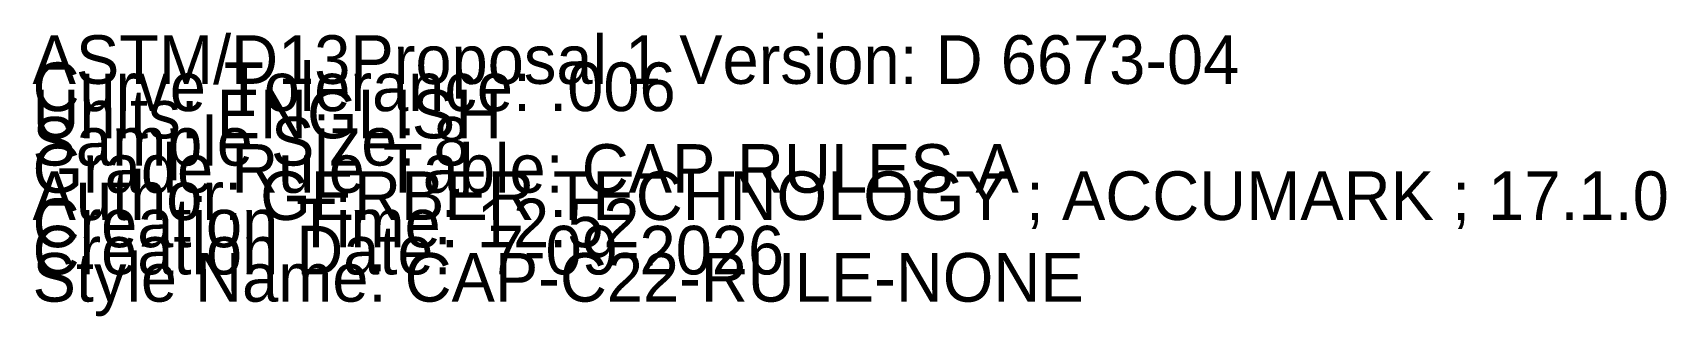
# Model space of a CAD drawing. Extents: x 0 to 21.1, y -0.1 to 36.4.
# Drawn here: x 0 to 8.4, y -0.08 to 1.38 of the extents above; entities outside this region: 1.
import ezdxf

# ---------------------------------------------------------------- set-up
doc = ezdxf.new("R2010")
doc.units = 0

# ---------------------------------------------------------------- blocks, each defined once
blk = doc.blocks.new('CAP-C22-RULE-NONE_8')
at = {"layer": '1'}
for points in [[(9.2688, 28.527), (9.2688, 36.3954)], [(9.2688, 36.3954), (21.101, 36.3954)], [(21.101, 36.3954), (21.101, 28.527)], [(21.101, 28.527), (9.2688, 28.527)]]:
    blk.add_lwpolyline(points, dxfattribs=at)
at = {"layer": '2'}
for p in [(9.2688, 36.3954), (9.2688, 36.3954), (21.101, 36.3954), (21.101, 36.3954), (12.2268, 32.4612), (18.1429, 32.4612), (9.2688, 28.527), (9.2688, 28.527), (21.101, 28.527), (21.101, 28.527)]:
    blk.add_point(p, dxfattribs=at)
at = {"layer": '5'}
blk.add_line((12.2268, 32.4612), (18.1429, 32.4612), dxfattribs=at)
at = {"layer": '7'}
blk.add_line((12.2268, 32.4612), (18.1429, 32.4612), dxfattribs=at)
at = {"layer": '84'}
for points in [[(9.2688, 28.527), (9.2688, 36.3954)], [(9.2688, 36.3954), (21.101, 36.3954)], [(21.101, 36.3954), (21.101, 28.527)], [(21.101, 28.527), (9.2688, 28.527)]]:
    blk.add_lwpolyline(points, dxfattribs=at)
at = {"layer": '1'}
for s, p in [('SIZE: 8', (15.1849, 33.0212)), ('CATEGORY: CAP-C00-BASE', (15.1849, 32.8812)), ('ANNOTATION: RECTANGLE', (15.1849, 32.7412)), ('Quantity: 1,0', (15.1849, 32.6012)), ('Piece Name: CAP-C22-RULE-NONE', (15.1849, 32.4612))]:
    blk.add_text(s, height=0.25, dxfattribs=at).set_placement(p)

msp = doc.modelspace()

# ---------------------------------------------------------------- block references
at = {"layer": '1'}
msp.add_blockref('CAP-C22-RULE-NONE_8', (0, 0), dxfattribs=at)

# ---------------------------------------------------------------- texts
for s, p in [('ASTM/D13Proposal 1 Version: D 6673-04', (0, 1.12)), ('Curve Tolerance: .006', (0, 0.98)), ('Units: ENGLISH', (0, 0.84)), ('Sample Size: 8', (0, 0.7)), ('Grade Rule Table: CAP-RULES-A', (0, 0.56)), ('Author: GERBER TECHNOLOGY ; ACCUMARK ; 17.1.0', (0, 0.42)), ('Creation Time: 12:52', (0, 0.28)), ('Creation Date:  7-09-2026', (0, 0.14)), ('Style Name: CAP-C22-RULE-NONE', (0, 0))]:
    msp.add_text(s, height=0.25, dxfattribs=at).set_placement(p)

doc.saveas('drawing.dxf')
